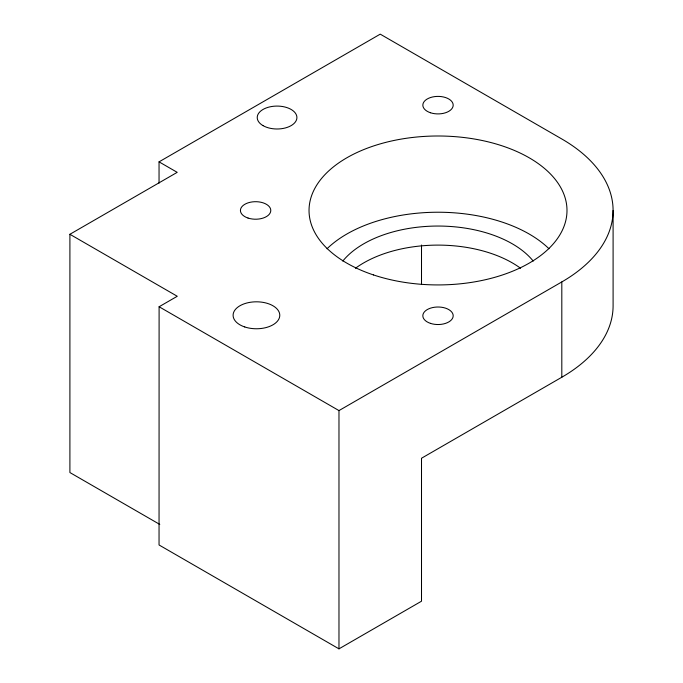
<?xml version="1.0" encoding="UTF-8"?>
<svg xmlns="http://www.w3.org/2000/svg" width="683" height="683" viewBox="0 0 683 683"><rect width="100%" height="100%" fill="white"/><g stroke="black" fill="none" stroke-linecap="round" stroke-linejoin="round"><path stroke-width="1.02" d="M159.779 524.424L69.905 472.542L69.905 234.286L177.264 296.268L159.105 306.752L159.045 544.974L338.973 648.85L421.505 601.202L421.505 458.242L561.81 377.238A175.079 101.084 0 0 0 613.095 305.762L613.095 210.458M159.045 183.129L159.045 161.854L380.235 34.15L561.81 138.982A175.079 101.084 0 0 1 561.81 281.934L561.81 377.238M69.905 234.286L177.204 172.338L159.045 161.854M159.105 306.752L338.973 410.594L561.81 281.934M421.505 245.026L421.505 284.495M338.973 410.594L338.973 648.85M342.806 261.068A105.045 60.65 0 0 1 438.008 226.047A105.045 60.65 0 0 1 533.218 261.068M355.433 268.274A105.045 60.65 0 0 1 520.591 268.274M327.02 248.766A128.976 74.464 0 0 1 549.004 248.766M373.524 274.95A128.976 74.464 0 0 0 566.992 210.458A128.976 74.464 0 0 0 373.524 145.974A128.976 74.464 0 0 0 373.524 274.95M263.04 125.638A19.841 11.457 0 0 0 296.234 120.507A19.841 11.457 0 0 0 271.936 106.471A19.841 11.457 0 0 0 263.04 125.638M244.762 326.961A23.342 13.481 0 0 0 279.782 315.29A23.342 13.481 0 0 0 244.762 303.619A23.342 13.481 0 0 0 244.762 326.961M430.427 323.358A15.171 8.759 0 0 0 453.188 315.768A15.171 8.759 0 0 0 430.427 308.178A15.171 8.759 0 0 0 430.427 323.358M430.427 112.738A15.171 8.759 0 0 0 453.188 105.148A15.171 8.759 0 0 0 430.427 97.567A15.171 8.759 0 0 0 430.427 112.738M248.023 218.048A15.171 8.759 0 0 0 270.784 210.458A15.171 8.759 0 0 0 248.023 202.868A15.171 8.759 0 0 0 248.023 218.048"/></g></svg>
